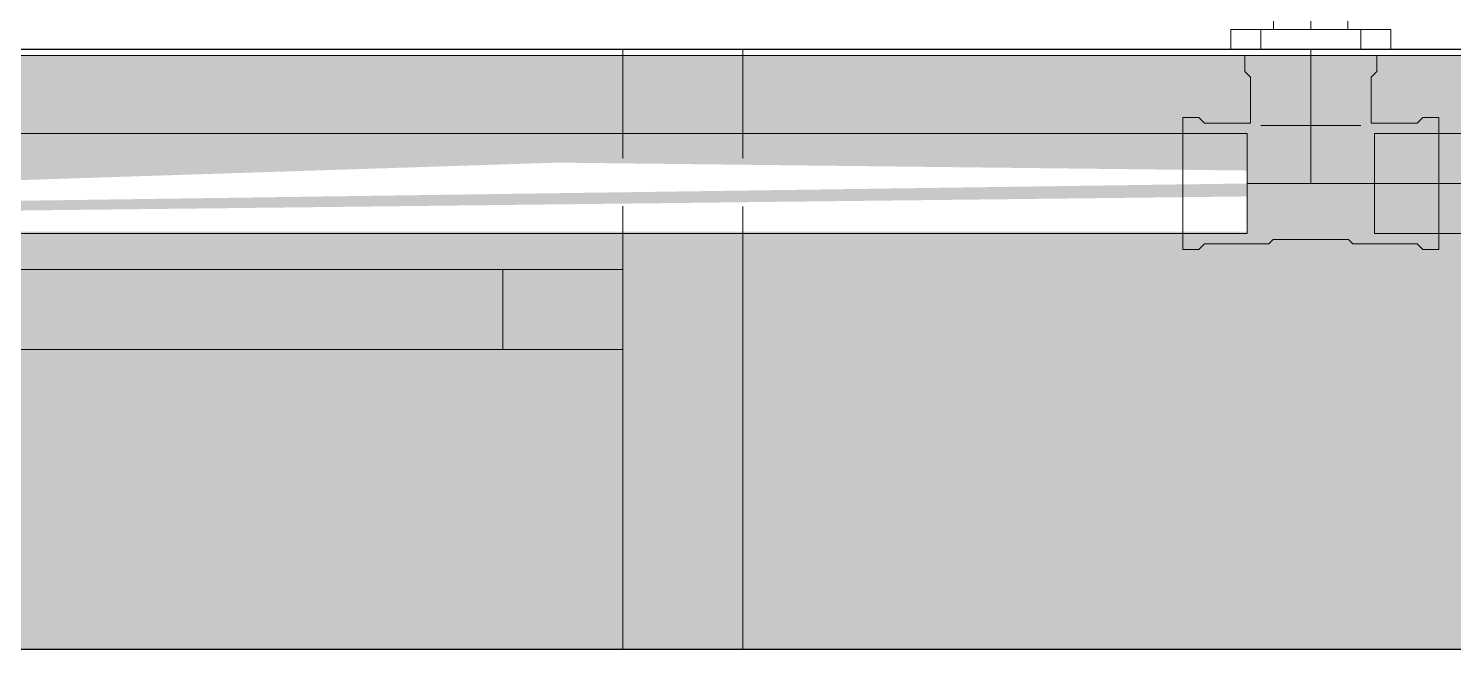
# Model space of a CAD drawing. Header units: metres. Extents: x 147 to 427, y -16 to 162.
# Drawn here: x 331.0214 to 331.3777, y 80.4457 to 80.6009 of the extents above; entities that cross this region are included whole.
import ezdxf

# ---------------------------------------------------------------- set-up
doc = ezdxf.new("R2010")
doc.units = ezdxf.units.M
doc.linetypes.add('IMPORT-Dashed _3_', pattern=[0.75, 0.5, -0.25])
doc.layers.add('1053_ARQ_BASE_MATADOURO_dwg', color=7, linetype='Continuous', lineweight=5, true_color=0x767676)
for name, color, linetype, lineweight in [('A-PAREDE', 7, 'Continuous', 30), ('A-WALL', 7, 'Continuous', 9), ('A_lay', 7, 'Continuous', 5), ('A_PROJEÇÃO', 7, 'IMPORT-Dashed _3_', 5), ('P-PIPE', 7, 'Continuous', 5), ('P-PIPE-CNTR', 7, 'Continuous', 5), ('P-SANR-FIXT', 7, 'Continuous', 5)]:
    doc.layers.add(name, color=color, linetype=linetype, lineweight=lineweight)

# ---------------------------------------------------------------- blocks, each defined once
blk = doc.blocks.new('UT_Bacia com caixa acoplada - UT_Bacia com caixa acoplada-V155-TÉRREO 1_20 - Dependente 1')
at = {"layer": 'P-SANR-FIXT', "color": 9, "true_color": 0xc0c0c0}
for p, q in [((-0.1874999999999998, 0), (-0.2124999999999997, 0)), ((-0.1874999999999998, 0), (-0.2124999999999997, 0)), ((-0.2125000000005148, -1.386069925501943e-13), (-0.2125000000005148, -0.005000000000085492)), ((-0.1875000000005032, -0.005000000000085492), (-0.1875000000005032, -1.386069925501943e-13)), ((-0.2124999999999997, -0.005000000000002112), (-0.1874999999999998, -0.005000000000002112)), ((-0.2124999999999997, -0.005000000000002112), (-0.1874999999999998, -0.005000000000002112))]:
    blk.add_line(p, q, dxfattribs=at)
blk = doc.blocks.new('Celite_Flexivel_Metais - 300mm Aço Inox - 1_2_-V157-TÉRREO 1_20 - Dependente 1')
at = {"layer": 'P-SANR-FIXT', "color": 254, "true_color": 0xe0e0e0}
for p, q in [((1.558736473228351e-15, 0.08748408371322187), (-0.01176862194964321, 0.08068946666260352)), ((0.0117686219496464, 0.08068946666260354), (1.55662149836644e-15, 0.08748408371322187)), ((0.01176862194964644, 0.06710023256136674), (0.01176862194964639, 0.08068946666260354)), ((0.0197840776590685, 0.08089484961208036), (0.02000000000034197, 0.08089484961208036)), ((1.64968039229052e-15, 0.06030561551074841), (0.01176862194964644, 0.06710023256136674)), ((0.01681363586796724, 0.0668948496121182), (0.01602661338432627, 0.0668948496121182))]:
    blk.add_line(p, q, dxfattribs=at)
at = {"layer": 'P-SANR-FIXT', "color": 254, "true_color": 0xe9e9e9}
for p, q in [((-0.01176862194964321, 0.08068946666260352), (1.558736473228351e-15, 0.08748408371322187)), ((-0.005443009030953908, 0.07829640078024314), (-0.005262640103610102, 0.07851054231592498)), ((-0.004014639902233831, 0.07962919059023389), (-0.003782116140732979, 0.07978514650574034)), ((-0.003782116140732979, 0.07978514650574034), (-0.003543541800204548, 0.07993167920281977)), ((-0.002795376705513263, 0.08031247137349365), (-0.002536504281157977, 0.0804191232138277)), ((-0.002536504281157977, 0.0804191232138277), (-0.0022735739907268, 0.0805153376082435)), ((-0.0022735739907268, 0.0805153376082435), (-0.002007006467077736, 0.08060096063416095)), ((-0.002007006467077736, 0.08060096063416095), (-0.001737228161235908, 0.08067585531294244)), ((-0.001737228161235908, 0.08067585531294244), (-0.001464670660862976, 0.08073990182916914)), ((1.599786716687959e-05, 0.08089484961208036), (6.396587433191599e-05, 0.08089484961208036)), ((0.0002554543328122236, 0.08089484961208036), (0.0003986684434075869, 0.08089484961208036)), ((0.001578780120348529, 0.08089484961208036), (0.001904966735957351, 0.08089484961208036)), ((0.001904966735957351, 0.08089484961208036), (0.002260101544766076, 0.08089484961208036)), ((0.002260101544766076, 0.08089484961208036), (0.002643616406691945, 0.08089484961208036)), ((0.009875594855692544, 0.08089484961208036), (0.01057343271678656, 0.08089484961208036)), ((0.01201320941209197, 0.08089484961208036), (0.01275284491078455, 0.08089484961208036)), ((0.01350407431154126, 0.08089484961208036), (0.01426569580774085, 0.08089484961208036)), ((0.01898451030173746, 0.08089484961208036), (0.0197840776590685, 0.08089484961208036)), ((-0.006644647926236212, 0.07609681553639039), (-0.006551277765326449, 0.07636076924499594)), ((-0.006208964459271374, 0.07712730384089919), (-0.006074734257368619, 0.0773730105769435)), ((-0.006940208436984176, 0.07298188365087717), (-0.006971165911522622, 0.07326014824080467)), ((-0.006898148109472823, 0.07270507961182776), (-0.006940208436984176, 0.07298188365087717)), ((-0.00684505221686195, 0.07243017895082049), (-0.006898148109472823, 0.07270507961182776)), ((-0.006781005700565948, 0.07215762145058616), (-0.00684505221686195, 0.07243017895082049)), ((-0.006524273601451205, 0.0713583453308027), (-0.006620487995867006, 0.07162127562102596)), ((-0.006417621761186456, 0.0710994729062395), (-0.006524273601451205, 0.0713583453308027)), ((0.01176862194964644, 0.06710023256136674), (1.64968039229052e-15, 0.06030561551074841)), ((2.579712082042534e-05, 0.0668948496121182), (1.165595683050924e-06, 0.0668948496121182)), ((0.01524594747169758, 0.0668948496121182), (0.01447288702898259, 0.0668948496121182))]:
    blk.add_line(p, q, dxfattribs=at)
at = {"layer": 'P-SANR-FIXT', "color": 7, "true_color": 0xefefef}
for p, q in [((0.01057343271678656, 0.08089484961208036), (0.01128635107480586, 0.08089484961208036)), ((0.01128635107480586, 0.08089484961208036), (0.01201320941209197, 0.08089484961208036)), ((0.01275284491078455, 0.08089484961208036), (0.01350407431154126, 0.08089484961208036)), ((0.01426569580774085, 0.08089484961208036), (0.01503649096740774, 0.08089484961208036)), ((0.01503649096740774, 0.08089484961208036), (0.01581522668258076, 0.08089484961208036)), ((0.01447288702898259, 0.0668948496121182), (0.01370866878788365, 0.0668948496121182)), ((0.01602661338432627, 0.0668948496121182), (0.01524594747169758, 0.0668948496121182)), ((0.01760575585453989, 0.0668948496121182), (0.01681363586796724, 0.0668948496121182)), ((0.01840170612088259, 0.0668948496121182), (0.01760575585453989, 0.0668948496121182))]:
    blk.add_line(p, q, dxfattribs=at)
at = {"layer": 'P-SANR-FIXT', "color": 9, "true_color": 0xc0c0c0}
for p, q in [((0.05700000000000437, 0.01700000000015207), (0.05700000000000437, 0.05389484961210383)), ((0.04999999999998714, 0.01700000000000825), (0.04070623476790167, 0.01700000000000825)), ((0.04070623476790171, 0.01700000000000825), (0.04999999999998721, 0.01700000000000825)), ((0.04070623476790167, 0.005000000000006864), (0.04070623476790167, 0.01700000000000825)), ((0.04070623476790171, 0.005000000000006864), (0.04070623476790171, 0.01700000000000825)), ((0.04299999999960387, 0.01700000000000825), (0.04999999999960391, 0.01700000000000825)), ((0.04299999999960387, 0.01700000000000825), (0.04999999999960376, 0.01700000000000825)), ((0.04299999999994179, 0.01700000000000825), (0.0499999999996038, 0.01700000000000825)), ((0.04299999999994179, 0.01700000000000825), (0.04999999999960397, 0.01700000000000825)), ((0.0499999999996038, 0.01700000000000825), (0.05699999999960387, 0.01700000000000825)), ((0.04999999999960395, 0.01700000000000825), (0.05699999999960387, 0.01700000000000825)), ((0.04999999999998721, 0.01700000000000825), (0.05929376523195679, 0.01700000000000825)), ((0.05929376523195675, 0.01700000000000825), (0.04999999999998714, 0.01700000000000825)), ((0.0499999999996038, 0.01700000000000825), (0.05699999999994179, 0.01700000000000825)), ((0.04999999999960397, 0.01700000000000825), (0.05699999999994179, 0.01700000000000825)), ((0.04999999999998721, 0.01700000000000825), (0.04999999999998721, 0.005000000000006864)), ((0.04999999999998714, 0.005000000000006864), (0.04999999999998714, 0.01700000000000825)), ((0.05929376523195679, 0.005000000000006864), (0.05929376523195679, 0.01700000000000825)), ((0.05929376523195675, 0.005000000000006864), (0.05929376523195675, 0.01700000000000825)), ((0.03000000000037435, 0.005000000000085492), (0.03000000000037435, 1.386069925501943e-13)), ((0.06999999999997679, 0.00499999999999954), (0.02999999999997682, 0.00499999999999954)), ((0.06999999999997679, 0.00499999999999954), (0.02999999999997682, 0.00499999999999954)), ((0.0399999999999768, 0.00499999999999954), (0.04070623476790172, 0.00499999999999954)), ((0.0399999999999768, 0.00499999999999954), (0.04070623476790166, 0.00499999999999954)), ((0.04215633058175974, 0.00499999999999954), (0.0407062347679017, 0.00499999999999954)), ((0.04070623476790169, 0.00499999999999954), (0.04215633058175616, 0.00499999999999954)), ((0.04070623476790171, 0.005000000000006864), (0.04215633058175618, 0.005000000000006864)), ((0.04070623476790172, 0.005000000000006864), (0.04215633058175976, 0.005000000000006864)), ((0.04215633058175978, 0.00499999999999954), (0.04854990418618205, 0.00499999999999954)), ((0.04215633058175611, 0.00499999999999954), (0.04854990418620449, 0.00499999999999954)), ((0.04854990418618199, 0.005000000000006864), (0.04215633058175974, 0.005000000000006864)), ((0.04215633058175614, 0.005000000000006864), (0.04854990418620455, 0.005000000000006864)), ((0.05699999999994179, 0.005000000000006864), (0.04299999999994179, 0.005000000000006864)), ((0.05699999999994179, 0.005000000000006864), (0.04299999999994179, 0.005000000000006864)), ((0.04999999999998721, 0.00499999999999954), (0.04854990418618198, 0.00499999999999954)), ((0.04854990418620456, 0.00499999999999954), (0.04999999999998715, 0.00499999999999954)), ((0.04854990418620462, 0.005000000000006864), (0.05145009581375259, 0.005000000000006864)), ((0.04854990418618212, 0.005000000000006864), (0.05145009581377538, 0.005000000000006864)), ((0.05145009581377526, 0.00499999999999954), (0.04999999999998721, 0.00499999999999954)), ((0.04999999999998715, 0.00499999999999954), (0.05145009581375256, 0.00499999999999954)), ((0.05145009581377532, 0.00499999999999954), (0.05784366941825875, 0.00499999999999954)), ((0.05145009581375247, 0.00499999999999954), (0.05784366941826214, 0.00499999999999954)), ((0.05784366941825871, 0.005000000000006864), (0.05145009581377526, 0.005000000000006864)), ((0.05145009581375254, 0.005000000000006864), (0.05784366941826218, 0.005000000000006864)), ((0.05929376523195679, 0.00499999999999954), (0.05784366941825872, 0.00499999999999954)), ((0.05784366941826219, 0.00499999999999954), (0.05929376523195675, 0.00499999999999954)), ((0.05784366941826222, 0.005000000000006864), (0.05929376523195679, 0.005000000000006864)), ((0.05784366941825874, 0.005000000000006864), (0.0592937652319568, 0.005000000000006864)), ((0.0592937652319568, 0.00499999999999954), (0.05999999999997681, 0.00499999999999954)), ((0.05929376523195673, 0.00499999999999954), (0.05999999999997681, 0.00499999999999954)), ((0.07000000000022664, 1.386069925501943e-13), (0.07000000000022664, 0.005000000000085492)), ((0.02999999999997682, 0), (0.06999999999997679, 0)), ((0.02999999999997682, 0), (0.06999999999997679, 0)), ((0.05999999999997681, 0), (0.0399999999999768, 0)), ((0.05999999999997681, 0), (0.0399999999999768, 0))]:
    blk.add_line(p, q, dxfattribs=at)
at = {"layer": 'P-SANR-FIXT', "color": 254, "true_color": 0xd3d3d3}
blk.add_line((0.04300000000004221, 0.04729894077884037), (0.04300000000004221, 0.03123196580658205), dxfattribs=at)
at = {"layer": 'P-SANR-FIXT', "color": 254, "true_color": 0xe9e9e9, "flags": 128}
for points in [[(-0.005262640103610102, 0.07851054231592498), (-0.005073852074851311, 0.07871729972791218), (-0.004876946965017487, 0.07891634224835871)], [(-0.004876946965017487, 0.07891634224835871), (-0.004672239780537712, 0.0791073514518168), (-0.004460058009123532, 0.07929002176434043)], [(-0.004460058009123532, 0.07929002176434043), (-0.004240741096111742, 0.07946406095235216), (-0.004014639902233831, 0.07962919059023389)], [(-0.003543541800204548, 0.07993167920281977), (-0.003299298549001833, 0.08006855426024759), (-0.003049777123563399, 0.08019555270732072), (-0.002795376705513263, 0.08031247137349365)], [(-0.001464670660862976, 0.08073990182916914), (-0.001189769999994314, 0.08079299772205722), (-0.0009129659608755901, 0.08083505804942998)], [(-0.0009129659608755901, 0.08083505804942998), (-0.0006347013708094892, 0.08086601552389912), (-0.000355421394151199, 0.08088582061993875)], [(-0.000355421394151199, 0.08088582061993875), (-7.557281903682451e-05, 0.08089444165372298), (2.772139851003885e-13, 0.08089484961208036)], [(6.396587433191599e-05, 0.08089484961208036), (0.0001438272832583607, 0.08089484961208036), (0.0002554543328122236, 0.08089484961208036)], [(0.0003986684434075869, 0.08089484961208036), (0.0005732405032300449, 0.08089484961208036), (0.000778891234020557, 0.08089484961208036), (0.001015291638637427, 0.08089484961208036), (0.001282063526654019, 0.08089484961208036), (0.001578780120348529, 0.08089484961208036)], [(0.002643616406691945, 0.08089484961208036), (0.003054897780100146, 0.08089484961208036), (0.003493287702032467, 0.08089484961208036), (0.003958084842729295, 0.08089484961208036), (0.004448545625296902, 0.08089484961208036)], [(0.004448545625296902, 0.08089484961208036), (0.004963885417450365, 0.08089484961208036), (0.005503279785491031, 0.08089484961208036), (0.006065865813429264, 0.08089484961208036), (0.006650743483510087, 0.08089484961208036), (0.00725697711633984, 0.08089484961208036), (0.007883596867425877, 0.08089484961208036), (0.008529600278881845, 0.08089484961208036)], [(0.01581522668258076, 0.08089484961208036), (0.01660065714224511, 0.08089484961208036), (0.01739152582550087, 0.08089484961208036)], [(-0.006999999999703869, 0.07389484961209929), (-0.006994400746389511, 0.07417477495143922), (-0.006977611943784723, 0.07445425246988234), (-0.006949660450736701, 0.0747328350630607), (-0.006910590983247312, 0.07501007705841657), (-0.006860466044615168, 0.07528553492764241), (-0.006799365823559492, 0.07555876799711096), (-0.006727388067810535, 0.07582933915199884), (-0.006644647926236212, 0.07609681553639039)], [(-0.006551277765326449, 0.07636076924499594), (-0.006447426957678908, 0.0766207780082168), (-0.006333261642208891, 0.0768764258675772), (-0.006208964459271374, 0.07712730384089919)], [(-0.006074734257368619, 0.0773730105769435), (-0.0059307857767104, 0.07761315299757571), (-0.0057773493040826, 0.0778473469259332)], [(-0.0057773493040826, 0.0778473469259332), (-0.00561467030484564, 0.07807521770163221), (-0.005443009030953908, 0.07829640078024314)], [(-0.006971165911522622, 0.07326014824080467), (-0.006990971007423651, 0.07353942821760157), (-0.006999592041207871, 0.07381927679264663), (-0.006999999999703869, 0.07389484961209929)], [(-0.006620487995867006, 0.07162127562102596), (-0.006706111021784454, 0.07188784314467503), (-0.006781005700565948, 0.07215762145058616)], [(-0.006173704647940394, 0.07059555106282024), (-0.006300703095013523, 0.07084507248812007), (-0.006417621761186456, 0.0710994729062395)], [(-0.005890296893225241, 0.07011273347095048), (-0.006036829590373964, 0.07035130781140961), (-0.006173704647940394, 0.07059555106282024)], [(-0.005021492635982213, 0.06901790264666598), (-0.005212501839578909, 0.06922260983121506), (-0.005395172151963925, 0.06943479160269854), (-0.005569211339837057, 0.06965410851564102), (-0.005734340977649481, 0.06988020970958823), (-0.005890296893225241, 0.07011273347095048)], [(-0.004180368089255717, 0.06828017930690712), (-0.00440155116772803, 0.06845184058086816), (-0.004615692703548484, 0.06863220950807336), (-0.004822450115397078, 0.06882099753690145), (-0.005021492635982213, 0.06901790264666598)], [(-0.003232454228384086, 0.0676858851526893), (-0.003478160964705603, 0.06782011535438415), (-0.003718303385129912, 0.06796406383497307), (-0.003952497313487402, 0.06811750030773947), (-0.004180368089255717, 0.06828017930690712)], [(2.772139851003885e-13, 0.0668948496121182), (-0.0002799253388548095, 0.06690044886550187), (-0.0005594028573672404, 0.06691723766796805), (-0.0008379854506842094, 0.06694518916108537), (-0.00111522744604008, 0.06698425862843616), (-0.001390685315335213, 0.0670343835672069), (-0.001663918384665158, 0.06709548378819327), (-0.001934489539553033, 0.06716746154387293), (-0.002201965924083197, 0.06725020168551656), (-0.002465919632688747, 0.06734357184635702), (-0.00272592839584031, 0.06744742265400455), (-0.0029815762550621, 0.06756158796954387), (-0.003232454228384086, 0.0676858851526893)], [(0.0002910054005413258, 0.0668948496121182), (0.0001708330365399888, 0.0668948496121182), (8.238310950509913e-05, 0.0668948496121182), (2.579712082042534e-05, 0.0668948496121182)], [(0.002751915455366907, 0.0668948496121182), (0.002360843862597176, 0.0668948496121182), (0.001997991156693752, 0.0668948496121182), (0.001663937824850291, 0.0668948496121182), (0.001359218281018912, 0.0668948496121182), (0.001084320011398086, 0.0668948496121182), (0.0008396827944910911, 0.0668948496121182), (0.0006256979978141317, 0.0668948496121182), (0.0004427079515313381, 0.0668948496121182), (0.0002910054005413258, 0.0668948496121182)], [(0.003616168634342103, 0.0668948496121182), (0.00317058030420485, 0.0668948496121182), (0.002751915455366907, 0.0668948496121182)], [(0.004585222422331936, 0.0668948496121182), (0.004087967599579861, 0.0668948496121182), (0.003616168634342103, 0.0668948496121182)], [(0.005652878182259883, 0.0668948496121182), (0.005107137600891656, 0.0668948496121182), (0.004585222422331936, 0.0668948496121182)], [(0.00937627604189729, 0.0668948496121182), (0.008707150532403467, 0.0668948496121182), (0.008056091172946617, 0.0668948496121182), (0.007424139519812161, 0.0668948496121182), (0.006812306560760772, 0.0668948496121182), (0.006221571098177811, 0.0668948496121182), (0.005652878182259883, 0.0668948496121182)], [(0.0107644164896039, 0.0668948496121182), (0.01006239724350562, 0.0668948496121182), (0.00937627604189729, 0.0668948496121182)], [(0.0122116331541929, 0.0668948496121182), (0.01148121069901608, 0.0668948496121182), (0.0107644164896039, 0.0668948496121182)], [(0.01370866878788365, 0.0668948496121182), (0.01295451533470514, 0.0668948496121182), (0.0122116331541929, 0.0668948496121182)], [(0.02000000000034197, 0.0668948496121182), (0.01920021331657299, 0.0668948496121182), (0.01840170612088259, 0.0668948496121182)]]:
    blk.add_lwpolyline(points, dxfattribs=at)
at = {"layer": 'P-SANR-FIXT', "color": 7, "true_color": 0xefefef, "flags": 128}
for points in [[(0.008529600278881845, 0.08089484961208036), (0.009193953882971983, 0.08089484961208036), (0.009875594855692544, 0.08089484961208036)], [(0.01739152582550087, 0.08089484961208036), (0.0181865675110872, 0.08089484961208036), (0.01898451030173746, 0.08089484961208036)]]:
    blk.add_lwpolyline(points, dxfattribs=at)
at = {"layer": 'P-SANR-FIXT', "color": 254, "true_color": 0xd3d3d3, "flags": 128}
for points in [[(0.03458911285818831, 0.08050199232179311), (0.03352144013581383, 0.0806642250132365), (0.03244813386043861, 0.08078363241460193), (0.03137091109326866, 0.08086002349946485), (0.03029149516040743, 0.08089327605831714), (0.02999999999981992, 0.08089484961208036)], [(0.04957057228993799, 0.07249572863008089), (0.04881108115230454, 0.07326346406644535), (0.04802149629760534, 0.07400021385127166), (0.04720308089336141, 0.07470479934235501), (0.04635714422926358, 0.07537609335304951), (0.0454850396239297, 0.0760130219562383), (0.04458816225833871, 0.076614566201882), (0.04366794694522833, 0.07717976374766077), (0.04272586583265438, 0.07770771039792762), (0.04176342604947385, 0.07819756155090418), (0.0407821672938604, 0.07864853354892057), (0.03978365937081253, 0.07905990493322461)]]:
    blk.add_lwpolyline(points, dxfattribs=at)
at = {"layer": 'P-SANR-FIXT', "color": 254, "true_color": 0xe0e0e0, "flags": 128}
blk.add_lwpolyline([(0.03978365937081253, 0.07905990493322461), (0.03876949967976325, 0.07943101759719194), (0.0377413106599146, 0.07976127783987777), (0.03670073719454449, 0.08005015731533623), (0.03564944397899854, 0.08029719387784572), (0.03458911285818831, 0.08050199232179311)], dxfattribs=at)
at = {"layer": 'P-SANR-FIXT', "color": 9, "true_color": 0xc0c0c0, "flags": 128}
blk.add_lwpolyline([(0.05700000000000437, 0.05389484961210383), (0.05697840287980035, 0.05497456163514344), (0.05691364607016913, 0.05605254634927696), (0.05680583316791744, 0.05712707920893663), (0.0566551366510128, 0.05819644119065725), (0.05646179760164668, 0.05925892154359336), (0.05622612532090716, 0.06031282052562129), (0.05594849683422908, 0.06135645212336276), (0.0556293562881765, 0.06238814674878395), (0.05526921423911154, 0.06340625391049871), (0.0548686468380467, 0.06440914485443973), (0.05442829490696786, 0.06539521516890764), (0.05394886291494441, 0.06636288735178042), (0.05343111785125439, 0.06731061333385369), (0.05287588799732657, 0.06823687695595564), (0.05228406160235063, 0.06914019639373764), (0.05165658546283267, 0.07001912652889351), (0.05099446340609611, 0.07087226126056959), (0.05029875468673745, 0.07169823575537213), (0.04957057228993799, 0.07249572863008089)], dxfattribs=at)
at = {"layer": 'P-SANR-FIXT', "color": 254, "true_color": 0xe0e0e0}
for radius, start, end in [(0.01, 90.00000000000037, 165.0000000000002), (0.01000000000000001, 270.0000000000002, 90.00000000000044), (0.009999999999999988, 165.0000000000002, 180.0000000000002), (0.01, 254.9999999999996, 269.9999999999995)]:
    blk.add_arc((8.280120719819887e-16, 0.07389484961198516), radius, start, end, dxfattribs=at)
at = {"layer": 'P-SANR-FIXT', "color": 254, "true_color": 0xe9e9e9}
for centre, radius, start, end in [((8.280120719819887e-16, 0.07389484961198516), 0.00999999999999999, 89.99999999999997, 164.9999999999998), ((-1.478294957875669e-14, 0.07389484961198103), 0.008647750831540195, 104.9999999999997, 149.9999999999996), ((4.666692032806452e-15, 0.07389484961198517), 0.009999999999999995, 90.0000000000004, 135.0000000000003), ((4.666692032806452e-15, 0.07389484961198517), 0.009999999999999986, 89.99999999999999, 134.9999999999999), ((-1.484759642289765e-14, 0.07389484961198103), 0.008647750831540187, 105.0000000000001, 120.0000000000001), ((-1.478294957875669e-14, 0.07389484961198103), 0.008647750831540187, 89.9999999999996, 104.9999999999996), ((-1.484759642289765e-14, 0.07389484961198103), 0.008647750831540188, 90.0000000000001, 105.0000000000001), ((4.666692032806452e-15, 0.07389484961198517), 0.01000000000000001, 75.00000000000011, 90.0000000000001), ((4.666692032806452e-15, 0.07389484961198517), 0.009999999999999998, 74.99999999999966, 89.99999999999966), ((8.280120719819887e-16, 0.07389484961198516), 0.009999999999999995, 75.00000000000004, 90.00000000000001), ((-1.478294957875669e-14, 0.07389484961198103), 0.008647750831540185, 59.99999999999968, 89.99999999999967), ((-1.484759642289765e-14, 0.07389484961198103), 0.00864775083154021, 75.00000000000013, 90.00000000000014), ((-1.484759642289765e-14, 0.07389484961198103), 0.008647750831540195, 1.838949076714465e-13, 75.00000000000011), ((4.666692032806452e-15, 0.07389484961198517), 0.01000000000000001, 60.00000000000007, 75.00000000000007), ((4.666692032806452e-15, 0.07389484961198517), 0.009999999999999998, 14.99999999999966, 74.99999999999967), ((8.280120719819887e-16, 0.07389484961198516), 0.009999999999999992, 60.00000000000001, 75.00000000000001), ((4.666692032806452e-15, 0.07389484961198517), 0.01000000000000001, 45.00000000000011, 60.00000000000009), ((8.280120719819887e-16, 0.07389484961198516), 0.009999999999999997, 15.00000000000014, 60.00000000000005), ((4.666692032806452e-15, 0.07389484961198517), 0.01000000000000001, 149.9999999999997, 179.9999999999996), ((4.666692032806452e-15, 0.07389484961198517), 0.009999999999999998, 135.0000000000003, 165.0000000000001), ((4.666692032806452e-15, 0.07389484961198517), 0.01000000000000001, 134.9999999999998, 149.9999999999998), ((-1.484759642289765e-14, 0.07389484961198103), 0.008647750831540188, 135.0000000000001, 165), ((-1.478294957875669e-14, 0.07389484961198103), 0.006999999999999997, 134.9999999999998, 179.9999999999997), ((-1.484759642289765e-14, 0.07389484961198103), 0.007000000000000007, 134.9999999999994, 164.9999999999993), ((-1.484759642289765e-14, 0.07389484961198103), 0.008647750831540185, 120, 135.0000000000001), ((1.607380895052302e-15, 0.07389484961198514), 0.007000000000000005, 135.0000000000002, 150.0000000000001), ((-1.478294957875669e-14, 0.07389484961198103), 0.006999999999999995, 104.9999999999998, 134.9999999999998), ((1.607380895052302e-15, 0.07389484961198514), 0.007000000000000004, 120.0000000000002, 135.0000000000003), ((-1.484759642289765e-14, 0.07389484961198103), 0.007000000000000006, 119.9999999999994, 134.9999999999994), ((-1.484759642289765e-14, 0.07389484961198103), 0.006999999999999997, 89.9999999999995, 119.9999999999994), ((1.607380895052302e-15, 0.07389484961198514), 0.007000000000000004, 105.0000000000002, 120.0000000000002), ((1.607380895052302e-15, 0.07389484961198514), 0.006999999999999986, 90.00000000000018, 105.0000000000002), ((-1.478294957875669e-14, 0.07389484961198103), 0.006999999999999998, 59.99999999999992, 104.9999999999999), ((1.607380895052302e-15, 0.07389484961198514), 0.006999999999999997, 75.00000000000026, 90.00000000000026), ((-1.484759642289765e-14, 0.07389484961198103), 0.006999999999999996, 74.99999999999953, 89.99999999999953), ((1.607380895052302e-15, 0.07389484961198514), 0.006999999999999995, 60.00000000000022, 75.00000000000024), ((-1.484759642289765e-14, 0.07389484961198103), 0.006999999999999995, 44.9999999999996, 74.99999999999952), ((1.607380895052302e-15, 0.07389484961198514), 0.006999999999999998, 15.00000000000031, 60.00000000000025), ((-1.478294957875669e-14, 0.07389484961198103), 0.007000000000000007, 30.00000000000017, 60.00000000000003), ((-1.478294957875669e-14, 0.07389484961198103), 0.008647750831540213, 359.9999999999994, 59.99999999999971), ((-1.484759642289765e-14, 0.07389484961198103), 0.006999999999999998, 14.99999999999981, 44.99999999999957), ((4.666692032806452e-15, 0.07389484961198517), 0.01000000000000001, 30.00000000000011, 45.00000000000012), ((4.666692032806452e-15, 0.07389484961198517), 0.01000000000000001, 15.00000000000011, 30.00000000000009), ((4.666692032806452e-15, 0.07389484961198517), 0.009999999999999993, 165.0000000000001, 180), ((8.280120719819887e-16, 0.07389484961198516), 0.01000000000000001, 164.9999999999997, 179.9999999999998), ((-1.478294957875669e-14, 0.07389484961198103), 0.008647750831540199, 149.9999999999996, 179.9999999999995), ((-1.484759642289765e-14, 0.07389484961198103), 0.00864775083154019, 165.0000000000001, 180), ((1.607380895052302e-15, 0.07389484961198514), 0.007000000000000003, 165.0000000000002, 179.9999999999999), ((-1.484759642289765e-14, 0.07389484961198103), 0.007000000000000002, 164.9999999999993, 179.9999999999993), ((1.607380895052302e-15, 0.07389484961198514), 0.007000000000000005, 150.0000000000002, 165.0000000000003), ((-1.478294957875669e-14, 0.07389484961198103), 0.007000000000000007, 15.00000000000025, 30.00000000000021), ((1.607380895052302e-15, 0.07389484961198514), 0.007000000000000003, 2.95791585376107e-13, 15.0000000000003), ((-1.478294957875669e-14, 0.07389484961198103), 0.007000000000000004, 2.271824772473942e-13, 15.00000000000021), ((-1.484759642289765e-14, 0.07389484961198103), 0.00700000000000001, 359.9999999999994, 14.99999999999979), ((4.666692032806452e-15, 0.07389484961198517), 0.01, 1.59027734073176e-13, 15.0000000000001), ((4.666692032806452e-15, 0.07389484961198517), 0.01, 359.9999999999993, 14.99999999999965), ((8.280120719819887e-16, 0.07389484961198516), 0.01000000000000001, 4.452776554048924e-14, 15.00000000000013), ((8.280120719819887e-16, 0.07389484961198516), 0.01, 179.9999999999998, 194.9999999999997), ((8.280120719819887e-16, 0.07389484961198516), 0.01000000000000001, 194.9999999999997, 224.9999999999997), ((-1.478294957875669e-14, 0.07389484961198103), 0.008647750831540192, 180.0000000000003, 195.0000000000003), ((-1.484759642289765e-14, 0.07389484961198103), 0.008647750831540197, 180.0000000000004, 195.0000000000003), ((1.607380895052302e-15, 0.07389484961198514), 0.007000000000000008, 180.0000000000004, 195.0000000000004), ((-1.478294957875669e-14, 0.07389484961198103), 0.007000000000000003, 180, 255), ((-1.484759642289765e-14, 0.07389484961198103), 0.007000000000000003, 179.9999999999999, 195), ((1.607380895052302e-15, 0.07389484961198514), 0.006999999999999997, 195.0000000000001, 210), ((-1.484759642289765e-14, 0.07389484961198103), 0.006999999999999998, 194.9999999999996, 224.9999999999996), ((-1.484759642289765e-14, 0.07389484961198103), 0.00864775083154019, 285.0000000000001, 344.9999999999998), ((-1.478294957875669e-14, 0.07389484961198103), 0.006999999999999991, 329.9999999999999, 2.671665932429354e-13), ((-1.484759642289765e-14, 0.07389484961198103), 0.007000000000000004, 329.9999999999995, 359.9999999999996), ((1.607380895052302e-15, 0.07389484961198514), 0.007000000000000007, 329.9999999999997, 344.9999999999996), ((1.607380895052302e-15, 0.07389484961198514), 0.007000000000000004, 344.9999999999997, 0), ((4.666692032806452e-15, 0.07389484961198517), 0.01000000000000001, 314.9999999999993, 359.9999999999994), ((-1.478294957875669e-14, 0.07389484961198103), 0.008647750831540199, 329.9999999999995, 344.9999999999995), ((-1.478294957875669e-14, 0.07389484961198103), 0.008647750831540197, 344.9999999999995, 359.9999999999994), ((-1.484759642289765e-14, 0.07389484961198103), 0.008647750831540187, 344.9999999999999, 2.289999370653732e-13), ((4.666692032806452e-15, 0.07389484961198517), 0.009999999999999997, 329.9999999999998, 344.9999999999997), ((8.280120719819887e-16, 0.07389484961198516), 0.01000000000000001, 329.9999999999998, 344.9999999999998), ((4.666692032806452e-15, 0.07389484961198517), 0.01, 344.9999999999997, 1.876527262063475e-13), ((8.280120719819887e-16, 0.07389484961198516), 0.01, 344.9999999999998, 7.951386703658799e-14), ((1.607380895052302e-15, 0.07389484961198514), 0.006999999999999994, 210, 239.9999999999999), ((-1.484759642289765e-14, 0.07389484961198103), 0.006999999999999994, 224.9999999999996, 269.9999999999995), ((1.607380895052302e-15, 0.07389484961198514), 0.006999999999999996, 239.9999999999999, 269.9999999999998), ((-1.484759642289765e-14, 0.07389484961198103), 0.006999999999999991, 269.9999999999995, 314.9999999999996), ((1.607380895052302e-15, 0.07389484961198514), 0.006999999999999996, 269.9999999999998, 299.9999999999998), ((-1.478294957875669e-14, 0.07389484961198103), 0.006999999999999993, 285, 299.9999999999999), ((4.666692032806452e-15, 0.07389484961198517), 0.009999999999999995, 284.9999999999998, 329.9999999999998), ((1.607380895052302e-15, 0.07389484961198514), 0.007000000000000005, 299.9999999999998, 329.9999999999997), ((-1.478294957875669e-14, 0.07389484961198103), 0.006999999999999995, 299.9999999999999, 329.9999999999999), ((-1.478294957875669e-14, 0.07389484961198103), 0.0086477508315402, 299.9999999999995, 314.9999999999995), ((-1.484759642289765e-14, 0.07389484961198103), 0.007000000000000008, 314.9999999999995, 329.9999999999995), ((-1.478294957875669e-14, 0.07389484961198103), 0.0086477508315402, 314.9999999999995, 329.9999999999995), ((8.280120719819887e-16, 0.07389484961198516), 0.01000000000000001, 314.9999999999998, 329.9999999999998), ((8.280120719819887e-16, 0.07389484961198516), 0.01000000000000001, 239.9999999999996, 254.9999999999996), ((-1.478294957875669e-14, 0.07389484961198103), 0.008647750831540187, 239.9999999999997, 254.9999999999997), ((-1.484759642289765e-14, 0.07389484961198103), 0.008647750831540197, 240.0000000000001, 255.0000000000001), ((4.666692032806452e-15, 0.07389484961198517), 0.01000000000000002, 254.9999999999992, 269.9999999999992), ((4.666692032806452e-15, 0.07389484961198517), 0.009999999999999998, 254.9999999999988, 269.9999999999987), ((8.280120719819887e-16, 0.07389484961198516), 0.009999999999999995, 254.9999999999992, 269.9999999999991), ((-1.478294957875669e-14, 0.07389484961198103), 0.008647750831540188, 254.9999999999997, 269.9999999999997), ((-1.484759642289765e-14, 0.07389484961198103), 0.008647750831540199, 255.0000000000002, 270.0000000000002), ((-1.478294957875669e-14, 0.07389484961198103), 0.006999999999999997, 255, 285), ((-1.478294957875669e-14, 0.07389484961198103), 0.008647750831540188, 269.9999999999997, 299.9999999999995), ((-1.484759642289765e-14, 0.07389484961198103), 0.008647750831540187, 270.0000000000001, 285.0000000000001), ((4.666692032806452e-15, 0.07389484961198517), 0.009999999999999993, 269.9999999999994, 299.9999999999993), ((4.666692032806452e-15, 0.07389484961198517), 0.009999999999999995, 269.9999999999998, 284.9999999999998), ((8.280120719819887e-16, 0.07389484961198516), 0.009999999999999988, 269.9999999999998, 284.9999999999998), ((8.280120719819887e-16, 0.07389484961198516), 0.01, 284.9999999999998, 299.9999999999998), ((4.666692032806452e-15, 0.07389484961198517), 0.01000000000000001, 299.9999999999993, 314.9999999999994), ((8.280120719819887e-16, 0.07389484961198516), 0.01000000000000001, 299.9999999999998, 314.9999999999998)]:
    blk.add_arc(centre, radius, start, end, dxfattribs=at)
at = {"layer": 'P-SANR-FIXT', "color": 7, "true_color": 0xf3f3f3}
for centre, radius, start, end in [((4.666692032806452e-15, 0.07389484961198517), 0.01, 180, 194.9999999999995), ((4.666692032806452e-15, 0.07389484961198517), 0.01000000000000002, 179.9999999999995, 194.9999999999994), ((8.280120719819887e-16, 0.07389484961198516), 0.01000000000000001, 179.9999999999997, 194.9999999999996), ((-1.478294957875669e-14, 0.07389484961198103), 0.008647750831540187, 194.9999999999999, 209.9999999999999), ((-1.484759642289765e-14, 0.07389484961198103), 0.008647750831540199, 195.0000000000003, 240.0000000000002), ((-1.478294957875669e-14, 0.07389484961198103), 0.008647750831540185, 209.9999999999999, 224.9999999999999), ((-1.478294957875669e-14, 0.07389484961198103), 0.008647750831540185, 224.9999999999998, 239.9999999999997), ((4.666692032806452e-15, 0.07389484961198517), 0.01, 224.9999999999993, 254.9999999999992), ((4.666692032806452e-15, 0.07389484961198517), 0.009999999999999992, 224.9999999999989, 254.9999999999988), ((8.280120719819887e-16, 0.07389484961198516), 0.009999999999999992, 224.9999999999992, 254.9999999999992)]:
    blk.add_arc(centre, radius, start, end, dxfattribs=at)
at = {"layer": 'P-SANR-FIXT', "color": 7, "true_color": 0xefefef}
for centre, radius, start, end in [((4.666692032806452e-15, 0.07389484961198517), 0.01000000000000001, 194.9999999999996, 224.9999999999994), ((4.666692032806452e-15, 0.07389484961198517), 0.009999999999999997, 194.9999999999991, 224.9999999999989), ((8.280120719819887e-16, 0.07389484961198516), 0.009999999999999997, 194.9999999999993, 224.9999999999992), ((8.280120719819887e-16, 0.07389484961198516), 0.01000000000000001, 224.9999999999997, 239.9999999999996)]:
    blk.add_arc(centre, radius, start, end, dxfattribs=at)
blk = doc.blocks.new('1053_ARQ_BASE_MATADOURO_dwg_arq geral tgov-4039641-TÉRREO 1_20 - Dependente 1')
at = {"layer": 'A_lay', "true_color": 0xaaaaaa}
h = blk.add_hatch(dxfattribs=at)
h.set_pattern_fill('FP_2', color=253, style=0, pattern_type=2)
h.set_pattern_definition([(90, (-0.43, 0), (-0.6125, 3.750480822388769e-17), []), (180, (-0.43, 0), (-7.500961644777538e-17, -0.6125), [])])
h.paths.add_polyline_path([(33.3982296655912, -2.447849707635511), (33.3900527948403, -2.336813861294179), (33.3982296655912, -2.288367716530162), (33.40640653633849, -2.29638141773033), (33.40640653633849, -2.397166472628781)])
h.paths.add_polyline_path([(31.46384673006858, -2.590337736531992), (32.07822966552371, -2.582498515854688), (32.07822966552371, -1.360337736084952), (31.99822966370299, -1.360337737947622), (31.57396809628726, -1.784604303538716), (31.55982596066344, -1.770462168380541), (31.99822966556546, -1.340337736532033), (32.09822966554222, -1.346195600926846), (32.09822967204399, -2.590337723866085), (32.978229665547, -2.580063154920893), (32.978229665547, -1.360337736084952), (32.69822787267103, -1.360339528954134), (32.27396809635717, -1.784604303538785), (32.2598259607332, -1.770462168380541), (32.69822966551907, -1.340337736532033), (33.01237180118947, -1.346195600926846), (33.4289279992033, -1.778167539158393), (33.42249373428081, -1.784601803869026), (32.9982296655655, -1.360337736084952), (32.99822967724564, -2.590337723866085), (33.39050265924758, -2.582498515854688), (33.3982296655912, -2.447849707635511), (33.40640653633849, -2.590337723493509), (33.79822966549588, -2.582498515854688), (33.79822966549588, -1.360337736084952), (33.59822966554222, -1.360337736084952), (33.59822966554292, -1.340337736532033), (33.79822966549588, -1.338337980362559), (33.79822966549588, -0.5403377357869946), (32.49990418984126, -0.5403377357869946), (32.49990418984126, -0.5203377362340067), (33.79822966549588, -0.5203377362340067), (33.79822966549588, 0.7096622604877623), (31.64822966558886, 0.709662262350363), (31.64822966547243, -0.7203377373515494), (31.37822966557024, -0.9803377389907258), (31.37822966557024, -1.340337738394634), (31.39822966547259, -1.346195600926846), (31.39385029798865, -1.360337737947622), (31.19822966551907, -1.360337737947622), (31.19822967201031, -2.590337723866085), (31.4396347637361, -2.590337723866085)])
h.paths.add_polyline_path([(31.48298628418729, -2.584847933124811), (31.79508739105198, -2.572539999373672), (31.77929960537871, -2.566391970962196), (31.55862059624325, -2.509715176655346), (31.48505068230659, -2.582797288894631)])
h.paths.add_polyline_path([(32.07822966552371, -2.590337723866085), (31.39385029798865, -2.586566431874799), (31.4396347637361, -2.57462309200506), (31.4498392526121, -2.097990779332519), (31.48144814114071, -2.014339729814264), (31.55982596066344, -1.942727013687874), (31.63526015073601, -1.924894119495031), (31.68569212631001, -1.936537944545805), (31.76783272102207, -1.980255806933304), (31.81920302483326, -2.055517804830957), (31.83963469347806, -2.11951119249503), (31.83963477961732, -2.578787159810116), (32.03248268015132, -2.588123086950017)])
h.paths.add_polyline_path([(32.38340195783777, -2.584848040714816), (32.6954939800804, -2.572539998526437), (32.6797062649592, -2.566392060369251), (32.45902734594448, -2.509715176655346), (32.38545735172374, -2.582797378301547)])
h.paths.add_polyline_path([(32.09822967204399, -2.590337723866085), (32.34004142331673, -2.567303703180499), (32.35167963012122, -2.05444157594287), (32.362907960801, -2.050828594745838), (32.412503869467, -1.979505139154567), (32.4939838600143, -1.936538050224974), (32.58609878600693, -1.936538033952721), (32.66823930205523, -1.980255806933304), (32.71960968453046, -2.055517894237942), (32.74004135305869, -2.119542273944167), (32.74004143919795, -2.578788168292139), (32.67111506231385, -2.584848098456826), (32.2598259607332, -2.587226869031657)])
h.paths.add_polyline_path([(33.33759692668688, -2.222328154900271), (33.35460424980286, -2.195586064349173), (33.39611333571058, -2.178598915311097), (33.38238361738869, -2.187033293926011), (33.3404691534118, -2.220244026059432)])
at = {"layer": 'A-PAREDE', "color": 253, "true_color": 0xaaaaaa}
blk.add_line((36.49822966556531, -2.74033772572875), (31.19822966563515, -2.74033772572875), dxfattribs=at)
at = {"layer": 'A-PAREDE', "color": 253, "true_color": 0xaaaaaa, "flags": 128}
blk.add_lwpolyline([(36.49822966556531, -2.590337725356221), (33.94822966551874, -2.590337725356221), (33.94822966551874, 0.709662275388837), (34.01322966394946, 0.709662275388837), (34.01322966394946, 0.859662275761366), (33.7482296571834, 0.859662275761366), (33.7482296571834, 0.709662275388837), (33.79822966561188, 0.709662275388837), (33.79822966561188, -2.590337723493576), (31.19822966563515, -2.590337723493576)], dxfattribs=at)
at = {"layer": 'A_PROJEÇÃO', "color": 253, "true_color": 0xaaaaaa}
blk.add_line((32.59822966565874, -2.617587723493802), (32.59822966565874, -2.590337723493509), dxfattribs=at)
at = {"layer": 'A_PROJEÇÃO', "color": 253, "true_color": 0xaaaaaa, "flags": 128}
for points in [[(32.59822966565874, -2.590337723493509), (32.56822966563092, -2.590337723493509), (32.56822966563092, -2.617587723493802)], [(32.56822966563092, -2.629475276240901), (32.56822966563092, -2.740337723866016), (32.59822966565874, -2.740337723866016), (32.59822966565874, -2.629592947428208)]]:
    blk.add_lwpolyline(points, dxfattribs=at)
blk.add_lwpolyline([(32.5682296656305, -2.645337723195553), (32.5682296656305, -2.665337722748518), (32.53822966560256, -2.665337722748518), (32.53822966560256, -2.645337723195553), (32.12822966568638, -2.645337723195553), (32.12822966568638, -2.665337722748518), (32.53822966560256, -2.665337722748518), (32.53822966560256, -2.645337723195553)], close=True, dxfattribs=at)
blk = doc.blocks.new('1053_ARQ_BASE_MATADOURO_dwg-3625622-TÉRREO 1_20 - Dependente 1')
blk.add_blockref('1053_ARQ_BASE_MATADOURO_dwg_arq geral tgov-4039641-TÉRREO 1_20 - Dependente 1', (130.2097949645677, 83.1860339743535))

msp = doc.modelspace()

# ---------------------------------------------------------------- hatches: boundary and pattern name
at = {"layer": 'A-WALL', "true_color": 0xffd4aa, "transparency": 33554483}
h = msp.add_hatch(color=41, dxfattribs=at)
h.paths.add_polyline_path([(335.1499792422201, 80.44569625048734), (335.2999792421271, 80.44569625048734), (335.2999792421271, 80.59419625048731), (322.6014792421969, 80.59419625048739), (322.6014792421969, 80.4456962504874), (335.0999792393796, 80.44569625048734)])
h.paths.add_polyline_path([(324.0554573069867, 80.54612217728686), (323.5652031512328, 80.55496101205169), (323.5652031512328, 80.57027032294408), (324.252989242942, 80.55976566216547), (324.2479084351334, 80.54612217728686), (324.155883233786, 80.54612217728686)])
h.paths.add_polyline_path([(326.9004503113352, 80.54612217728679), (326.2165553499804, 80.55496101205162), (326.2165553499804, 80.57027032294401), (326.9036999203622, 80.5614314881792), (326.9036999203622, 80.54612217728679)])
h.paths.add_polyline_path([(322.9484380627783, 80.54612217728686), (322.7462585642645, 80.55496101205162), (322.749979242197, 80.57027032294408), (323.4334031346464, 80.56143148817927), (323.4334031346464, 80.54612217728686), (322.9588612678809, 80.54612217728686)])
h.paths.add_polyline_path([(325.6091654646369, 80.54612217728679), (325.3969692416654, 80.55496101205162), (325.3969692416848, 80.57027032294401), (326.0847553333939, 80.5614314881792), (326.0847553333939, 80.54612217728679)])
h.paths.add_polyline_path([(327.4969692421504, 80.55012217803097), (327.5077397543323, 80.5742703236882), (328.4920372139725, 80.56543148892338), (328.4920372139725, 80.55012217803097), (327.4992093662696, 80.55012217803097)])
h.paths.add_polyline_path([(330.4048684020328, 80.55012217803097), (329.8069692422202, 80.55896101279579), (329.8069692422202, 80.5742703236882), (330.4257146088469, 80.56543148892338), (330.4257146088469, 80.55012217803097)])
h.paths.add_polyline_path([(330.6799792421317, 80.55012217803097), (330.557514608847, 80.55896101279579), (330.557514608847, 80.5742703236882), (331.3261212684276, 80.56543148892338), (331.3261212684276, 80.55012217803097), (330.6999792421502, 80.55012217803097)])
h.paths.add_polyline_path([(329.0193186672229, 80.55012217803097), (328.6238372139724, 80.55896101279579), (328.6238372139724, 80.5742703236882), (329.3940792411861, 80.56543148892338), (329.3940792411861, 80.55012217803097), (329.0339609391323, 80.55012217803097)])
h.paths.add_polyline_path([(331.952989242197, 80.55012217803097), (331.4579212684276, 80.55896101279579), (331.4579212684276, 80.5742703236882), (331.952989242197, 80.56543148892338), (331.952989242197, 80.55137093331231)])
at = {"layer": 'P-PIPE', "true_color": 0x00ffff}
for points in [[(330.9932896147661, 80.56219625085956), (331.3261212684276, 80.57302156840686), (331.3206008159123, 80.5742703236882), (330.557514608847, 80.56543148892338), (330.557514608847, 80.56219625085956), (330.9851425204927, 80.56219625085956)], [(330.557514608847, 80.55012217803097), (331.3261212684276, 80.55896101279579), (331.3261212684276, 80.56219625085956), (330.557514608847, 80.55137093331224)]]:
    msp.add_hatch(color=4, dxfattribs=at).paths.add_polyline_path(points)

# ---------------------------------------------------------------- linework, layer by layer
at = {"layer": 'A-WALL', "color": 253, "true_color": 0xaaaaaa}
for p, q in [((332.3999792421267, 80.59569625048715), (329.7989503113351, 80.59569625048718)), ((332.4014792421267, 80.59419625048716), (329.7989503113351, 80.59419625048717))]:
    msp.add_line(p, q, dxfattribs=at)
at = {"layer": 'A-WALL', "color": 253, "true_color": 0xbbb2aa}
msp.add_line((322.5999792421966, 80.44569625048726), (335.2999792421268, 80.44569625048713), dxfattribs=at)
at = {"layer": 'P-PIPE'}
for p, q in [((331.3545212684273, 80.5956962378212), (331.3295212684272, 80.5956962378212)), ((331.3255212684275, 80.59419625085961), (331.3255212684275, 80.59019625085962)), ((331.3585212684272, 80.59419625085947), (331.3255212684273, 80.59419625085947)), ((331.3585212684272, 80.59419625085947), (331.3255212684273, 80.59419625085947)), ((331.3295212684272, 80.59419625085947), (331.3545212684273, 80.59419625085947)), ((331.3295212684272, 80.59419625085947), (331.3545212684273, 80.59419625085947)), ((331.3585212684275, 80.59019625085962), (331.3585212684275, 80.59419625085961)), ((331.3255212684275, 80.59019625085962), (331.3269212684276, 80.58879625085963)), ((331.3269212684276, 80.58879625085963), (331.3269212684276, 80.57729625085958)), ((331.3571212684275, 80.58879625085963), (331.3585212684275, 80.59019625085962)), ((331.3571212684275, 80.57729625085958), (331.3571212684275, 80.58879625085963)), ((331.3140212684275, 80.57869625085955), (331.3100212684276, 80.57869625085955)), ((331.3100212684272, 80.57869625085948), (331.3100212684272, 80.57386351274907)), ((331.3100212684272, 80.57869625085948), (331.3100212684272, 80.54569625085948)), ((331.3154212684276, 80.57729625085958), (331.3140212684275, 80.57869625085955)), ((331.3269212684276, 80.57729625085958), (331.3154212684276, 80.57729625085958)), ((331.3295212684272, 80.57669625085948), (331.3545212684273, 80.57669625085948)), ((331.3545212684273, 80.57669625085948), (331.3295212684272, 80.57669625085948)), ((331.3545212684273, 80.57669625085948), (331.3295212684272, 80.57669625085948)), ((331.3686212684274, 80.57729625085958), (331.3571212684275, 80.57729625085958)), ((331.3700212684275, 80.57869625085955), (331.3686212684274, 80.57729625085958)), ((331.3740212684274, 80.57869625085955), (331.3700212684275, 80.57869625085955)), ((331.3740212684273, 80.54569625085948), (331.3740212684273, 80.57869625085948)), ((331.3740212684273, 80.54569625085948), (331.3740212684273, 80.57869625085948)), ((331.3261212684276, 80.57469625085956), (330.557514608847, 80.57469625085956)), ((331.3100212684272, 80.5742703236881), (331.3100212684272, 80.57469625085949)), ((331.3100212684272, 80.54969625085947), (331.3100212684272, 80.57469625085949)), ((331.3261212684273, 80.57469625085949), (331.3261212684273, 80.54969625085947)), ((331.3261212684273, 80.57469625085949), (331.3261212684273, 80.5742703236881)), ((331.3261212684273, 80.54969625085947), (331.3261212684273, 80.57469625085949)), ((331.3579212684273, 80.54969625085947), (331.3579212684273, 80.57469625085949)), ((331.3579212684273, 80.54969625085947), (331.3579212684273, 80.57469625085949)), ((331.4261212684277, 80.57469625085956), (331.3579212684275, 80.57469625085956)), ((331.3579212684273, 80.57469625085949), (331.3579212684273, 80.54969625085947)), ((331.3740212684273, 80.57469625085949), (331.3740212684273, 80.54969625085947)), ((331.3740212684273, 80.57469625085949), (331.3740212684273, 80.54969625085947)), ((330.557514608847, 80.54969625085961), (331.3261212684276, 80.54969625085961)), ((331.3100212684272, 80.5505289889699), (331.3100212684272, 80.54569625085948)), ((331.3100212684272, 80.54969625085947), (331.3100212684272, 80.55012217803088)), ((331.3261212684273, 80.55012217803088), (331.3261212684273, 80.54969625085947)), ((331.3315212684277, 80.54709625085952), (331.3326212684275, 80.5481562508596)), ((331.3326212684275, 80.5481562508596), (331.3420212684276, 80.5481562508596)), ((331.3420212684276, 80.5481562508596), (331.3514212684277, 80.5481562508596)), ((331.3514212684277, 80.5481562508596), (331.3525212684277, 80.54709625085952)), ((331.3579212684275, 80.54969625085961), (331.4261212684277, 80.54969625085961)), ((331.3100212684276, 80.54569625085955), (331.3140212684275, 80.54569625085955)), ((331.3140212684275, 80.54569625085955), (331.3154212684276, 80.54709625085952)), ((331.3154212684276, 80.54709625085952), (331.3315212684277, 80.54709625085952)), ((331.3525212684277, 80.54709625085952), (331.3686212684274, 80.54709625085952)), ((331.3686212684274, 80.54709625085952), (331.3700212684275, 80.54569625085955)), ((331.3700212684275, 80.54569625085955), (331.3740212684274, 80.54569625085955))]:
    msp.add_line(p, q, dxfattribs=at)
at = {"layer": 'P-PIPE-CNTR'}
for p, q in [((331.3420212684273, 80.5956962378212), (331.3420212684273, 80.57669625085948)), ((331.3420212684273, 80.57669625085948), (331.3420212684273, 80.56219625085949)), ((331.3579212684273, 80.56219625085949), (331.3261212684273, 80.56219625085949)), ((331.3579212684273, 80.56219625085949), (331.4261212684273, 80.56219625085949)), ((331.3579212684273, 80.56219625085949), (331.4261212684273, 80.56219625085949))]:
    msp.add_line(p, q, dxfattribs=at)

# ---------------------------------------------------------------- block references
at = {"layer": '1053_ARQ_BASE_MATADOURO_dwg', "color": 253, "true_color": 0xaaaaaa}
msp.add_blockref('1053_ARQ_BASE_MATADOURO_dwg-3625622-TÉRREO 1_20 - Dependente 1', (168.3919546120403, 0), dxfattribs=at)
at = {"layer": 'P-SANR-FIXT', "color": 9, "true_color": 0xc0c0c0, "rotation": 180}
msp.add_blockref('UT_Bacia com caixa acoplada - UT_Bacia com caixa acoplada-V155-TÉRREO 1_20 - Dependente 1', (331.1420212684272, 80.5956962378212), dxfattribs=at)
at = {"layer": 'P-SANR-FIXT', "color": 254, "true_color": 0xe9e9e9}
msp.add_blockref('Celite_Flexivel_Metais - 300mm Aço Inox - 1_2_-V157-TÉRREO 1_20 - Dependente 1', (331.2920212684273, 80.5956962378212), dxfattribs=at)

doc.saveas('drawing.dxf')
